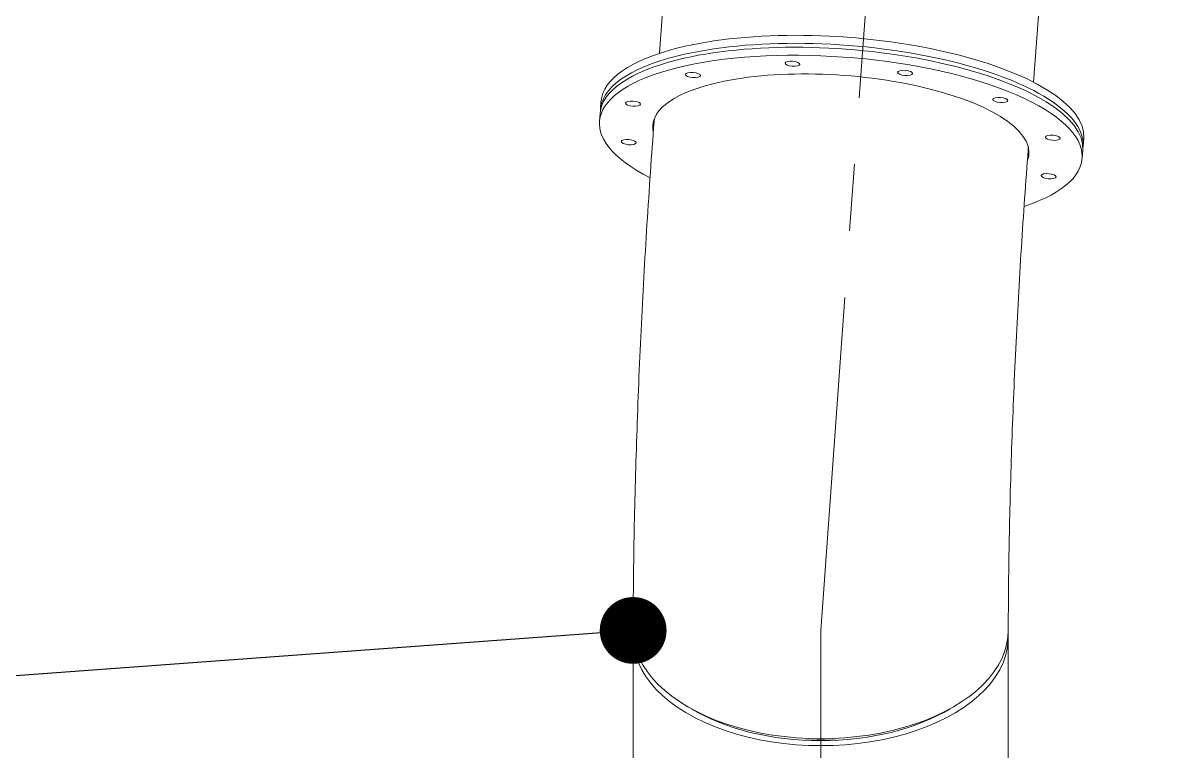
# Model space of a CAD drawing. Header units: inches. Extents: x -350577 to -266477, y -437959 to -377535.
# Drawn here: x -287904 to -286831, y -416727 to -416045 of the extents above; entities that cross this region are included whole.
import ezdxf

# ---------------------------------------------------------------- set-up
doc = ezdxf.new("R2010")
doc.units = ezdxf.units.IN
doc.header["$MEASUREMENT"] = 0
doc.linetypes.add('CENTER', pattern=[2, 1.25, -0.25, 0.25, -0.25])
doc.layers.add('CENTER       (itatec)', color=4, linetype='CENTER', lineweight=9)
doc.layers.add('ORGINAL (itatec)', color=3, linetype='Continuous', lineweight=9)
doc.styles.add('Geniso', font='geniso.shx', dxfattribs={"oblique": 15})
doc.dimstyles.new('scale 1b100', dxfattribs={"dimscale": 100, "dimtxt": 3, "dimasz": 2.5, "dimexe": 1, "dimexo": 1, "dimgap": 1, "dimtad": 1, "dimdec": 0, "dimzin": 0, "dimdsep": 46, "dimtxsty": 'Geniso', "dimcen": 0, "dimclrd": 1, "dimclre": 1, "dimclrt": 7, "dimadec": 0, "dimazin": 0, "dimtfac": 1, "dimtdec": 0, "dimtmove": 0, "dimatfit": 3, "dimfxl": 0.75, "dimtolj": 1, "dimtzin": 0, "dimarcsym": 0})

msp = doc.modelspace()

# ---------------------------------------------------------------- linework, layer by layer
at = {"layer": 'CENTER       (itatec)', "ltscale": 250}
msp.add_lwpolyline([(-287157.5, -416810.1), (-287157.5, -416614.1), (-286920.3, -413327.2, -0.146446), (-286787.7, -412977.9), (-282354.7, -407073.4)], format="xyb", dxfattribs=at)
at = {"layer": 'ORGINAL (itatec)', "extrusion": (-5.55112e-17, 0.816497, 0.57735)}
for p, q in [((-286958.5, -416100.9), (-286929.3, -415722.5)), ((-287308.5, -416073.8), (-287293.8, -415884)), ((-287363.1, -416118.8), (-287363.7, -416126.3)), ((-287363.9, -416130), (-287364.5, -416137.5)), ((-286911.4, -416153.6), (-286912, -416161.1)), ((-286912.3, -416164.9), (-286912.9, -416172.4)), ((-287333, -416813.3), (-287333, -416620.6)), ((-286982, -416813.3), (-286982, -416620.6))]:
    msp.add_line(p, q, dxfattribs=at)
at = {"layer": 'ORGINAL (itatec)'}
for centre, major_axis, ratio, start_param, end_param in [((-287137.8, -416143.7), (225.8, -17.4), 0.342239, -0.024245, 2.344644), ((-287137.2, -416136.2), (225.8, -17.4), 0.342239, 0, 2.344644), ((-287137.2, -416136.2), (-225.8, 17.4), 0.342239, -0.796949, 0), ((-287138.7, -416154.9), (225.8, -17.4), 0.342239, -0.682688, 2.344644), ((-287138.1, -416147.4), (225.8, -17.4), 0.342239, 0, 2.344644), ((-287138.1, -416147.4), (-225.8, 17.4), 0.342239, -0.796949, 0), ((-287137.8, -416143.7), (-225.8, 17.4), 0.342239, -0.796949, 0.024245), ((-287138.7, -416154.9), (-225.8, 17.4), 0.342239, -0.796949, 0.685916), ((-287157.5, -416620.6), (-175.5, 0), 0.57735, -0.032238, 3.173831), ((-287157.5, -416614.1), (-175.5, 0), 0.57735, 0, 3.141593)]:
    msp.add_ellipse(centre, major_axis=major_axis, ratio=ratio, start_param=start_param, end_param=end_param, dxfattribs=at)
at = {"layer": 'ORGINAL (itatec)', "extrusion": (3.94816e-17, 3.3101e-16, -1)}
msp.add_ellipse((-287183.9, -416083.6), major_axis=(6.98, -0.54), ratio=0.342239, start_param=-5.486236788978694, end_param=0.796948518200892, dxfattribs=at)
at = {"layer": 'ORGINAL (itatec)', "extrusion": (-1.53615e-16, 6.24304e-16, -1)}
for centre, start_param, end_param in [((-287277, -416094.2), -5.486236788978694, 0.7969485182008924), ((-287078.6, -416092.2), -5.486236788978904, 0.7969485182006819), ((-286989.5, -416117.5), -5.486236788978694, 0.7969485182008924), ((-287333.1, -416121), -5.486236788978904, 0.7969485182006819), ((-287337.1, -416157), -5.486236788978904, 0.7969485182006819), ((-286940.3, -416152.9), -5.486236788978706, 0.7969485182008795), ((-286944.3, -416188.9), -5.486236788978929, 0.796948518200657)]:
    msp.add_ellipse(centre, major_axis=(6.98, -0.54), ratio=0.342239, start_param=start_param, end_param=end_param, dxfattribs=at)
at = {"layer": 'ORGINAL (itatec)', "extrusion": (1.01348e-16, 7.71643e-16, -1)}
msp.add_ellipse((-287138.7, -416154.9), major_axis=(176, -13.6), ratio=0.342239, start_param=-2.344644, end_param=0.106015, dxfattribs=at)
at = {"layer": 'ORGINAL (itatec)', "extrusion": (-2.97014e-17, 3.36352e-16, -1)}
msp.add_ellipse((-287138.7, -416154.9), major_axis=(-176, 13.6), ratio=0.342239, start_param=-0.106959, end_param=0.796949, dxfattribs=at)
at = {"layer": 'ORGINAL (itatec)', "extrusion": (9.9718e-17, 6.60416e-16, -1)}
msp.add_ellipse((-287138.1, -416147.4), major_axis=(-176, 13.6), ratio=0.342239, start_param=-0.106531, end_param=-0.062261, dxfattribs=at)
at = {"layer": 'ORGINAL (itatec)', "extrusion": (6.15931e-19, 2.78335e-16, -1)}
msp.add_ellipse((-287137.8, -416143.7), major_axis=(-176, 13.6), ratio=0.342239, start_param=-0.10783, end_param=-0.093467, dxfattribs=at)
at = {"layer": 'ORGINAL (itatec)', "extrusion": (2.03567e-17, 4.43839e-16, -1)}
msp.add_ellipse((-287138.4, -416151.2), major_axis=(-175, 13.5), ratio=0.342239, start_param=0, end_param=0.060067, dxfattribs=at)
at = {"layer": 'ORGINAL (itatec)', "extrusion": (7.89631e-17, 6.62019e-16, -1)}
msp.add_ellipse((-287138.1, -416147.4), major_axis=(176, -13.6), ratio=0.342239, start_param=0.062261, end_param=0.106466, dxfattribs=at)
at = {"layer": 'ORGINAL (itatec)', "extrusion": (6.55247e-17, 2.17646e-16, -1)}
msp.add_ellipse((-287138.4, -416151.2), major_axis=(175, -13.5), ratio=0.342239, start_param=-0.060067, end_param=0, dxfattribs=at)
at = {"layer": 'ORGINAL (itatec)', "extrusion": (-4.67233e-18, 3.90096e-16, -1)}
msp.add_ellipse((-287137.8, -416143.7), major_axis=(176, -13.6), ratio=0.342239, start_param=0.093467, end_param=0.10783, dxfattribs=at)
at = {"layer": 'ORGINAL (itatec)', "extrusion": (5.24432e-17, -1.66533e-16, -1)}
msp.add_ellipse((-287157.5, -416620.6), major_axis=(-167.5, 0), ratio=0.57735, start_param=-2.379799, end_param=-0.761794, dxfattribs=at)
at = {"layer": 'ORGINAL (itatec)', "extrusion": (-2.75529e-17, 1.11022e-16, -1)}
msp.add_ellipse((-287157.5, -416813.3), major_axis=(167.5, 0), ratio=0.57735, start_param=-1.658123, end_param=-1.48347, dxfattribs=at)
at = {"layer": 'ORGINAL (itatec)'}
for points in [[(-287333, -416614.1), (-287333, -416586.4), (-287332.7, -416557.1), (-287331.6, -416496), (-287330.7, -416464.3), (-287328.5, -416399.5), (-287327.2, -416366.4), (-287324, -416300.1), (-287322.1, -416266.8), (-287318, -416201.3), (-287315.8, -416169), (-287313.4, -416137.7)], [(-286982, -416614.1), (-286982, -416588.9), (-286981.7, -416561.6), (-286980.7, -416504.5), (-286979.9, -416474.5), (-286977.8, -416413.2), (-286976.5, -416381.7), (-286973.5, -416318.7), (-286971.7, -416287), (-286967.8, -416224.8), (-286965.7, -416194.2), (-286963.4, -416164.7)]]:
    msp.add_open_spline(points, degree=3, knots=[4.712389, 4.712389, 4.712389, 4.712389, 4.9058984, 4.9058984, 5.0994078, 5.0994078, 5.2929173, 5.2929173, 5.4864267, 5.4864267, 5.6799361, 5.6799361, 5.6799361, 5.6799361], dxfattribs=at)

# ---------------------------------------------------------------- leaders
msp.add_leader([(-287333, -416614.1), (-288252.6, -416681.6), (-288581.3, -416681.6)], dimstyle='scale 1b100', override={"dimldrblk": 'DotSmall'}, dxfattribs=at)

doc.saveas('drawing.dxf')
